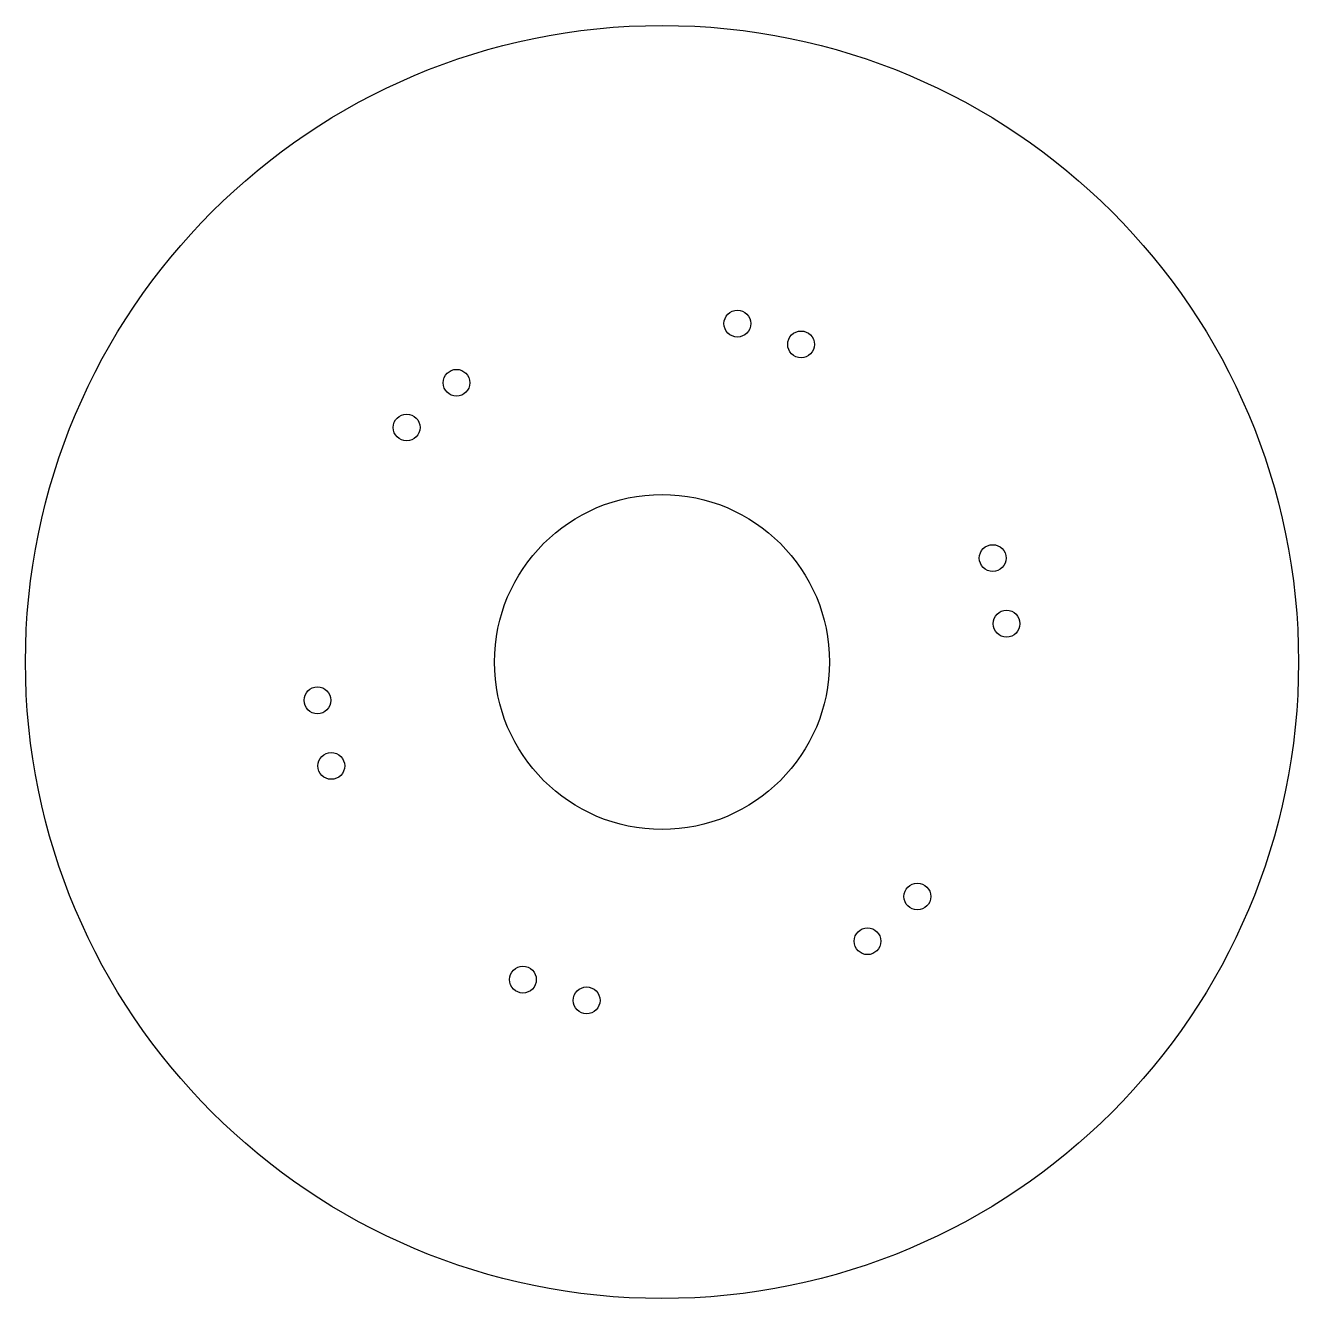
# Model space of a CAD drawing. Header units: millimetres. Extents: x -95 to 95, y -95 to 95.
import ezdxf

# ---------------------------------------------------------------- set-up
doc = ezdxf.new("R2010")
doc.units = ezdxf.units.MM

msp = doc.modelspace()

# ---------------------------------------------------------------- linework, layer by layer
at = {"color": 7, "linetype": 'Continuous', "lineweight": 25}
for centre, radius in [((0, 0), 95), ((11.25, 50.5), 2), ((20.76, 47.4), 2), ((-30.67, 41.67), 2), ((-38.11, 35), 2), ((0, 0), 25), ((49.36, 15.51), 2), ((51.42, 5.72), 2), ((-51.42, -5.72), 2), ((-49.36, -15.51), 2), ((38.11, -35), 2), ((30.67, -41.67), 2), ((-20.76, -47.4), 2), ((-11.25, -50.5), 2)]:
    msp.add_circle(centre, radius, dxfattribs=at)

doc.saveas('drawing.dxf')
